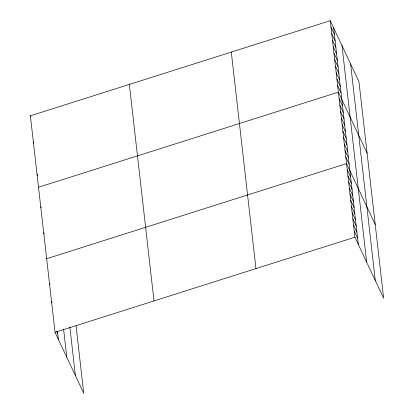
<?xml version="1.0" encoding="UTF-8"?>
<svg xmlns="http://www.w3.org/2000/svg" width="414" height="414" viewBox="0 0 414 414"><rect width="100%" height="100%" fill="white"/><g stroke="black" fill="none" stroke-linecap="round" stroke-linejoin="round"><path stroke-width="0.62" d="M76.052 325.823L83.742 393.3L55.041 332.318L30.377 115.811L330.258 20.7L358.959 81.682L383.623 298.189L354.927 237.206L330.258 20.7M38.518 187.257L338.398 92.146L367.094 153.128M46.658 258.703L346.539 163.592L375.234 224.574M55.041 332.318L354.927 237.206M330.998 27.195L334.388 34.393M331.738 33.689L335.128 40.888M332.478 40.184L335.868 47.382M333.218 46.678L336.608 53.877M333.958 53.178L337.348 60.372M334.698 59.673L338.088 66.866M335.438 66.168L338.828 73.361M336.178 72.662L339.568 79.861M336.918 79.157L340.308 86.355M337.658 85.651L341.048 92.85M339.138 98.641L342.528 105.839M339.878 105.135L343.268 112.334M340.618 111.63L344.008 118.828M341.359 118.13L344.748 125.323M342.099 124.624L345.488 131.818M342.839 131.119L346.228 138.312M343.579 137.614L346.968 144.812M344.319 144.108L347.708 151.307M345.059 150.603L348.448 157.801M345.799 157.097L349.188 164.296M347.237 169.73L350.627 176.923M347.936 175.862L351.326 183.06M348.635 181.994L352.024 189.193M349.333 188.132L352.723 195.325M350.037 194.264L353.421 201.463M350.736 200.397L354.12 207.595M351.434 206.534L354.819 213.733M352.133 212.667L355.517 219.865M352.831 218.804L356.216 225.997M353.53 224.937L356.915 232.135M354.229 231.069L357.613 238.267M30.377 115.811L30.9 116.919M33.337 141.795L33.86 142.902M37.037 174.268L37.56 175.376M40.738 206.746L41.26 207.854M43.698 232.725L44.22 233.832M49.452 283.243L49.975 284.351M51.548 301.646L52.071 302.753M56.687 331.164L57.732 333.379M350.606 63.932L375.27 280.438M342 45.649L366.664 262.15M333.648 27.898L358.312 244.4M231.297 52.086L255.966 268.593M129.339 84.425L154.003 300.931M69.868 327.091L75.389 375.55M63.57 329.047L66.783 357.261M57.52 331.542L58.431 339.516"/></g></svg>
